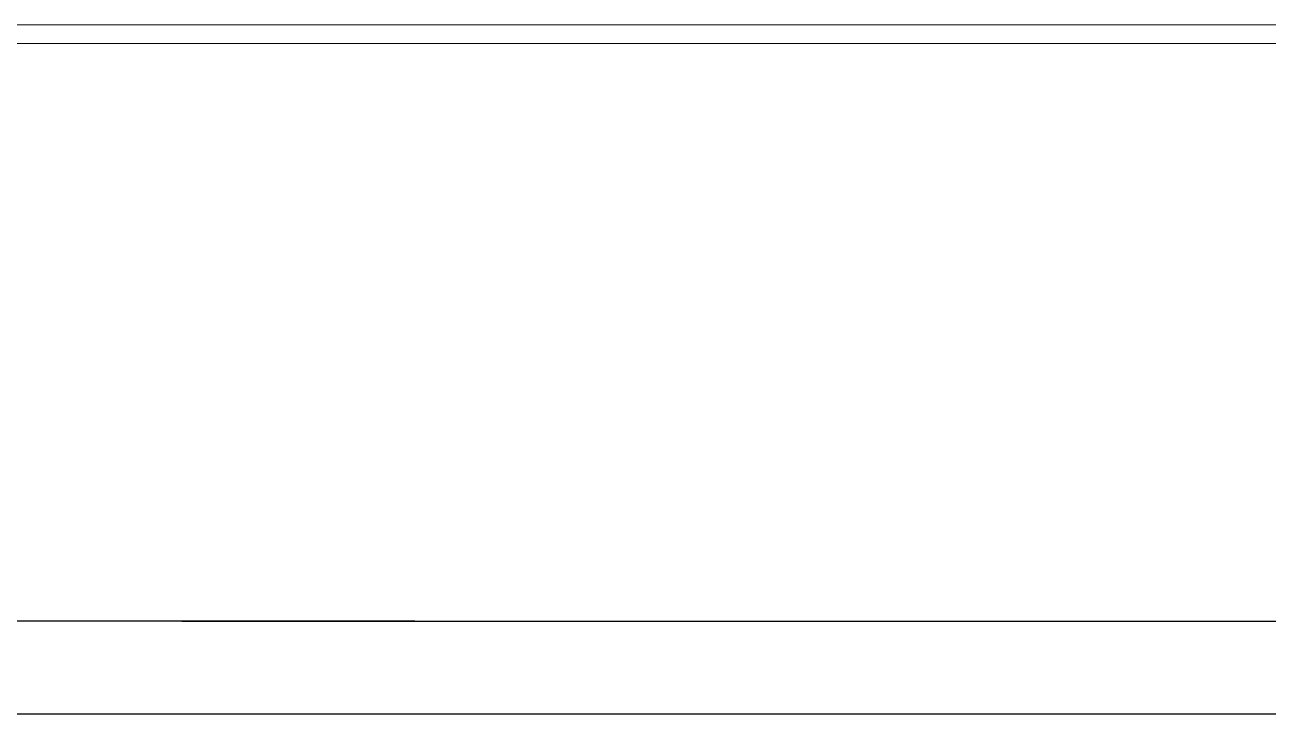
# Model space of a CAD drawing. Header units: inches. Extents: x -772 to 6765, y -813 to 4093.
# Drawn here: x 2507.69 to 2521.03, y -73.62 to -66.22 of the extents above; entities that cross this region are included whole.
import ezdxf

# ---------------------------------------------------------------- set-up
doc = ezdxf.new("R2010")
doc.units = ezdxf.units.IN
doc.header["$MEASUREMENT"] = 0
for name, color, linetype in [('aksoy_block', 7, 'Continuous'), ('H_FAC_Kaplama', 41, 'Continuous'), ('H_FAC_Metal', 181, 'Continuous')]:
    doc.layers.add(name, color=color, linetype=linetype)

# ---------------------------------------------------------------- blocks, each defined once
blk = doc.blocks.new('serpl1')
at = {"layer": 'H_FAC_Kaplama', "ltscale": 0.2}
blk.add_lwpolyline([(77.7, -30.1), (-43.3, -30.1, -0.414214), (-44.3, -29.1), (-44.3, -20.1), (77.7, -20.1)], format="xyb", dxfattribs=at)
blk = doc.blocks.new('dt-p117')
at = {"layer": 'H_FAC_Metal', "lineweight": 5}
blk.add_lwpolyline([(157, -187.7), (10, -187.7), (10, -189.7), (157, -189.7)], dxfattribs=at)
blk.add_blockref('serpl1', (72.3, -231.6))
blk = doc.blocks.new('*U229')
at = {"layer": 'H_FAC_Kaplama', "ltscale": 0.2}
for points in [[(221.26, 0), (221.26, 812.5)], [(231.26, 812.5), (231.26, 0)]]:
    blk.add_lwpolyline(points, dxfattribs=at)
at = {"layer": 'H_FAC_Metal', "lineweight": 5}
for points in [[(157.26, 812.5), (157.26, 0)], [(159.26, 0), (159.26, 812.5)]]:
    blk.add_lwpolyline(points, dxfattribs=at)

msp = doc.modelspace()

# ---------------------------------------------------------------- block references
at = {"layer": 'aksoy_block', "xscale": 0.1, "yscale": 0.1, "zscale": 0.1}
msp.add_blockref('dt-p117', (2496.875, -47.452), dxfattribs=at)
at = {"layer": 'aksoy_block', "lineweight": 5, "xscale": 0.1, "yscale": 0.1, "zscale": 0.1, "rotation": 270}
msp.add_blockref('*U229', (2509.375, -50.497), dxfattribs=at)

doc.saveas('drawing.dxf')
